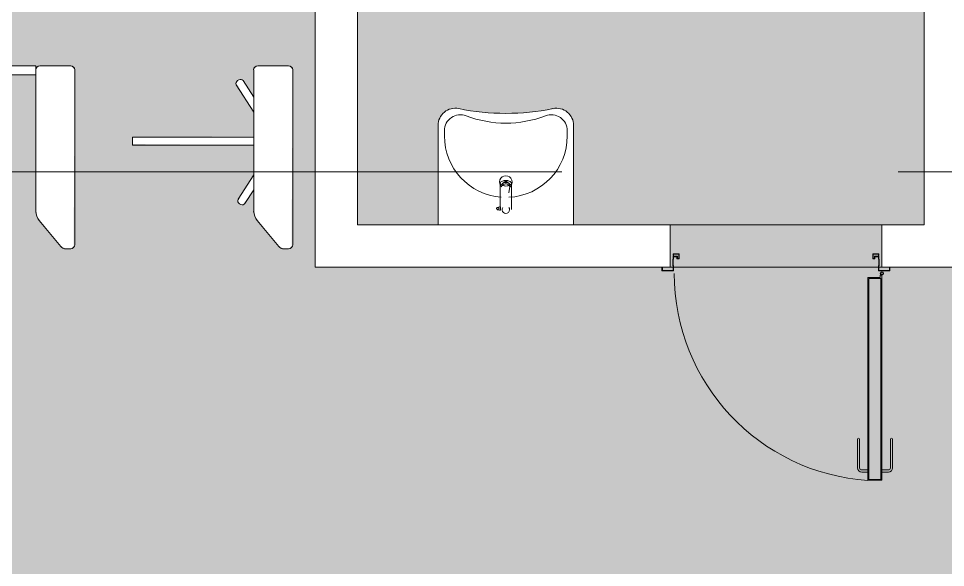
# Model space of a CAD drawing. Header units: metres. Extents: x -201 to 705, y -63 to 42.
# Drawn here: x 404.449 to 408.824, y -13.669 to -11.076 of the extents above; entities that cross this region are included whole.
import ezdxf

# ---------------------------------------------------------------- set-up
doc = ezdxf.new("R2010")
doc.units = ezdxf.units.M
doc.linetypes.add('Grid Line', pattern=[11.1125, 6.35, -1.5875, 1.5875, -1.5875])
for name, color, linetype, lineweight in [('A-DETLGEM', 7, 'Continuous', 9), ('A_AREA', 7, 'Continuous', 9), ('A_DOOR', 7, 'Continuous', 9), ('A_GRID', 7, 'Continuous', 9), ('A_RC', 7, 'Continuous', 9), ('A_WALL', 7, 'Continuous', 9), ('F-AFFFEQM', 7, 'Continuous', 9), ('G-PLANOTM', 7, 'Continuous', 9), ('P-SANRFIM', 7, 'Continuous', 9)]:
    doc.layers.add(name, color=color, linetype=linetype, lineweight=lineweight)

# ---------------------------------------------------------------- blocks, each defined once
blk = doc.blocks.new('E1040_60_Engelli Turnikesi - Engelli Turnikesi-V157-_7_76 _10_76_ BİLET HOLÜ _FFL__ANAHTAR PLAN')
at = {"layer": 'F-AFFFEQM'}
for p, q in [((-1.4014, 0.6267), (-1.5474, 0.6267)), ((-0.8108, 0.6267), (-1.3823, 0.6267)), ((-1.3823, 0.6267), (-1.3823, 0.5847)), ((-0.8108, 0.5847), (-0.8108, 0.6267)), ((-0.2139, 0.6267), (-0.7854, 0.6267)), ((-0.7854, 0.6267), (-0.7854, 0.5847)), ((-0.2139, 0.5847), (-0.2139, 0.6267)), ((-0.0488, 0.6267), (-0.1949, 0.6267)), ((-1.5665, 0.6077), (-1.5665, -0.0591)), ((-1.3823, -0.2178), (-1.3823, 0.6077)), ((-1.3823, 0.5847), (-0.8108, 0.5847)), ((-0.7854, 0.5847), (-0.2139, 0.5847)), ((-0.2139, 0.6077), (-0.2139, -0.0591)), ((-0.0298, -0.2178), (-0.0298, 0.6077)), ((-1.5502, -0.1039), (-1.4471, -0.2267)), ((-0.1976, -0.1039), (-0.0946, -0.2267)), ((-1.4253, -0.2369), (-1.4014, -0.2369)), ((-0.0728, -0.2369), (-0.0488, -0.2369))]:
    blk.add_line(p, q, dxfattribs=at)
for centre, radius, start, end in [((-1.5474, 0.6077), 0.0191, 90, 180), ((-1.5474, 0.6077), 0.0191, 90, 180), ((-1.5474, 0.6077), 0.0191, 90, 180), ((-1.5474, 0.6077), 0.0191, 90, 180), ((-1.4014, 0.6077), 0.019, 360, 90), ((-1.4014, 0.6077), 0.019, 360, 90), ((-1.4014, 0.6077), 0.0191, 0, 90), ((-1.4014, 0.6077), 0.0191, 0, 90), ((-0.1949, 0.6077), 0.0191, 90, 180), ((-0.1949, 0.6077), 0.0191, 90, 180), ((-0.1949, 0.6077), 0.0191, 90, 180), ((-0.1949, 0.6077), 0.0191, 90, 180), ((-0.0488, 0.6077), 0.0191, 360, 90), ((-0.0488, 0.6077), 0.0191, 0, 90), ((-0.0488, 0.6077), 0.019, 360, 90), ((-0.0488, 0.6077), 0.019, 360, 90), ((-1.4643, -0.0473), 0.1029, 186.5838, 213.4162), ((-1.4643, -0.0473), 0.1029, 187.2275, 213.4162), ((-1.4643, -0.0473), 0.1029, 187.2275, 213.4162), ((-0.1117, -0.0473), 0.1029, 186.5838, 213.4162), ((-0.1117, -0.0473), 0.1029, 187.2275, 213.4162), ((-0.1117, -0.0473), 0.1029, 187.2275, 213.4162), ((-1.4014, -0.2178), 0.0191, 270, 360), ((-1.4014, -0.2178), 0.0191, 270, 360), ((-0.0488, -0.2178), 0.0191, 270, 360), ((-0.0488, -0.2178), 0.0191, 270, 360), ((-1.425, -0.2078), 0.0291, 220.5695, 269.4305), ((-1.425, -0.2078), 0.0291, 232.7847, 269.4305), ((-0.0725, -0.2078), 0.0291, 220.5695, 269.4305), ((-0.0725, -0.2078), 0.0291, 232.7847, 269.4305)]:
    blk.add_arc(centre, radius, start, end, dxfattribs=at)
blk = doc.blocks.new('C1030_70_YK1 100x220cm - YK1 100x220cm-V156-_7_76 _10_76_ BİLET HOLÜ _FFL__ANAHTAR PLAN')
at = {"layer": 'A-DETLGEM'}
for p, q in [((-0.4993, 1.1069), (-0.4343, 1.1069)), ((-0.4993, 0.1388), (-0.4993, 1.1069)), ((-0.4383, 1.1029), (-0.4953, 1.1029)), ((-0.4953, 0.1533), (-0.4953, 1.1029)), ((-0.4383, 1.1029), (-0.4383, 0.1533)), ((-0.4343, 1.1069), (-0.4343, 0.6206)), ((-0.5304, 1.0682), (-0.5, 1.0682)), ((-0.5, 1.0582), (-0.5304, 1.0582)), ((-0.435, 1.0682), (-0.4046, 1.0682)), ((-0.4046, 1.0582), (-0.435, 1.0582)), ((-0.5504, 0.9132), (-0.5504, 1.0482)), ((-0.5404, 1.0482), (-0.5404, 0.9132)), ((-0.3946, 0.9132), (-0.3946, 1.0482)), ((-0.3846, 1.0482), (-0.3846, 0.9132)), ((-0.4343, 0.6206), (-0.4343, 0.1493)), ((-0.4913, 0.1388), (-0.4993, 0.1388)), ((-0.4383, 0.1533), (-0.4953, 0.1533)), ((-0.4913, 0.1493), (-0.4913, 0.1388)), ((-0.4343, 0.1493), (-0.4913, 0.1493))]:
    blk.add_line(p, q, dxfattribs=at)
for radius in [0.008, 0.006]:
    blk.add_circle((-0.5, 0.13), radius, dxfattribs=at)
for centre, radius, start, end in [((-0.5304, 1.0482), 0.02, 90, 180), ((-0.5304, 1.0482), 0.01, 90, 180), ((-0.4046, 1.0482), 0.02, 0, 90), ((-0.4046, 1.0482), 0.01, 0, 90), ((-0.5454, 0.9132), 0.005, 180, 0), ((-0.3896, 0.9132), 0.005, 180, 0)]:
    blk.add_arc(centre, radius, start, end, dxfattribs=at)
at = {"layer": 'A_DOOR'}
for p, q in [((-0.4832, 0.118), (-0.5382, 0.118)), ((-0.5382, 0.118), (-0.5382, 0.1)), ((-0.5382, 0.1), (-0.5382, 0.118)), ((-0.5382, 0.118), (-0.4832, 0.118)), ((-0.5362, 0.1), (-0.5362, 0.116)), ((-0.5362, 0.116), (-0.4852, 0.116)), ((-0.4852, 0.116), (-0.5362, 0.116)), ((-0.5362, 0.116), (-0.5362, 0.1)), ((-0.4852, 0.0948), (-0.4872, 0.0928)), ((-0.4872, 0.0928), (-0.4852, 0.0948)), ((-0.4872, 0.0928), (-0.4872, 0.0622)), ((-0.4872, 0.0622), (-0.4872, 0.0928)), ((-0.4852, 0.116), (-0.4852, 0.0948)), ((-0.4852, 0.0948), (-0.4852, 0.116)), ((-0.4852, 0.092), (-0.4832, 0.094)), ((-0.4832, 0.094), (-0.4852, 0.092)), ((-0.4852, 0.063), (-0.4852, 0.092)), ((-0.4852, 0.092), (-0.4852, 0.063)), ((-0.4832, 0.094), (-0.4832, 0.118)), ((-0.4832, 0.118), (-0.4832, 0.094)), ((0.5382, 0.118), (0.4832, 0.118)), ((0.4832, 0.118), (0.4832, 0.094)), ((0.4832, 0.094), (0.4832, 0.118)), ((0.4832, 0.118), (0.5382, 0.118)), ((0.4832, 0.094), (0.4852, 0.092)), ((0.4852, 0.092), (0.4832, 0.094)), ((0.4852, 0.0948), (0.4852, 0.116)), ((0.4852, 0.116), (0.5362, 0.116)), ((0.5362, 0.116), (0.4852, 0.116)), ((0.4852, 0.116), (0.4852, 0.0948)), ((0.4872, 0.0928), (0.4852, 0.0948)), ((0.4852, 0.0948), (0.4872, 0.0928)), ((0.4852, 0.092), (0.4852, 0.063)), ((0.4852, 0.063), (0.4852, 0.092)), ((0.4872, 0.0622), (0.4872, 0.0928)), ((0.4872, 0.0928), (0.4872, 0.0622)), ((0.5362, 0.116), (0.5362, 0.1)), ((0.5362, 0.1), (0.5362, 0.116)), ((0.5382, 0.1), (0.5382, 0.118)), ((0.5382, 0.118), (0.5382, 0.1)), ((-0.4872, 0.0622), (-0.4852, 0.0602)), ((-0.4852, 0.0602), (-0.4872, 0.0622)), ((-0.4832, 0.061), (-0.4852, 0.063)), ((-0.4852, 0.063), (-0.4832, 0.061)), ((-0.4852, 0.0602), (-0.4852, 0.049)), ((-0.4852, 0.049), (-0.4852, 0.0602)), ((-0.4852, 0.049), (-0.4652, 0.049)), ((-0.4652, 0.049), (-0.4852, 0.049)), ((-0.4832, 0.045), (-0.4852, 0.045)), ((-0.4852, 0.045), (-0.4852, 0.037)), ((-0.4852, 0.037), (-0.4852, 0.045)), ((-0.4852, 0.045), (-0.4832, 0.045)), ((-0.4832, 0.051), (-0.4832, 0.061)), ((-0.4832, 0.061), (-0.4832, 0.051)), ((-0.4672, 0.051), (-0.4832, 0.051)), ((-0.4832, 0.051), (-0.4672, 0.051)), ((-0.4832, 0.039), (-0.4832, 0.045)), ((-0.4832, 0.045), (-0.4832, 0.039)), ((-0.4572, 0.061), (-0.4672, 0.061)), ((-0.4672, 0.061), (-0.4672, 0.051)), ((-0.4672, 0.051), (-0.4672, 0.061)), ((-0.4672, 0.061), (-0.4572, 0.061)), ((-0.4652, 0.049), (-0.4652, 0.059)), ((-0.4652, 0.059), (-0.4592, 0.059)), ((-0.4592, 0.059), (-0.4652, 0.059)), ((-0.4652, 0.059), (-0.4652, 0.049)), ((-0.4592, 0.059), (-0.4592, 0.039)), ((-0.4592, 0.039), (-0.4592, 0.059)), ((-0.4572, 0.037), (-0.4572, 0.061)), ((-0.4572, 0.061), (-0.4572, 0.037)), ((0.4672, 0.061), (0.4572, 0.061)), ((0.4572, 0.061), (0.4572, 0.037)), ((0.4572, 0.037), (0.4572, 0.061)), ((0.4572, 0.061), (0.4672, 0.061)), ((0.4592, 0.039), (0.4592, 0.059)), ((0.4592, 0.059), (0.4652, 0.059)), ((0.4652, 0.059), (0.4592, 0.059)), ((0.4592, 0.059), (0.4592, 0.039)), ((0.4652, 0.059), (0.4652, 0.049)), ((0.4652, 0.049), (0.4652, 0.059)), ((0.4652, 0.049), (0.4852, 0.049)), ((0.4852, 0.049), (0.4652, 0.049)), ((0.4672, 0.051), (0.4672, 0.061)), ((0.4672, 0.061), (0.4672, 0.051)), ((0.4832, 0.051), (0.4672, 0.051)), ((0.4672, 0.051), (0.4832, 0.051)), ((0.4852, 0.063), (0.4832, 0.061)), ((0.4832, 0.061), (0.4852, 0.063)), ((0.4832, 0.061), (0.4832, 0.051)), ((0.4832, 0.051), (0.4832, 0.061)), ((0.4852, 0.045), (0.4832, 0.045)), ((0.4832, 0.045), (0.4832, 0.039)), ((0.4832, 0.039), (0.4832, 0.045)), ((0.4832, 0.045), (0.4852, 0.045)), ((0.4852, 0.0602), (0.4872, 0.0622)), ((0.4872, 0.0622), (0.4852, 0.0602)), ((0.4852, 0.049), (0.4852, 0.0602)), ((0.4852, 0.0602), (0.4852, 0.049)), ((0.4852, 0.037), (0.4852, 0.045)), ((0.4852, 0.045), (0.4852, 0.037)), ((-0.4852, 0.037), (-0.4572, 0.037)), ((-0.4572, 0.037), (-0.4852, 0.037)), ((-0.4592, 0.039), (-0.4832, 0.039)), ((-0.4832, 0.039), (-0.4592, 0.039)), ((0.4572, 0.037), (0.4852, 0.037)), ((0.4852, 0.037), (0.4572, 0.037)), ((0.4832, 0.039), (0.4592, 0.039)), ((0.4592, 0.039), (0.4832, 0.039))]:
    blk.add_line(p, q, dxfattribs=at)
blk.add_arc((-0.5, 0.13), 0.98, 360, 86.1575, dxfattribs=at)
blk = doc.blocks.new('E1040_60_Turnike Tekil - Turnike Tekil-3820928-_7_76 _10_76_ BİLET HOLÜ _FFL__ANAHTAR PLAN')
at = {"layer": 'F-AFFFEQM'}
for p, q in [((-0.3015, 0.9633), (-0.3015, 0.2965)), ((-0.1364, 0.9823), (-0.2825, 0.9823)), ((-0.1174, 0.1378), (-0.1174, 0.9633)), ((-0.3838, 0.8922), (-0.3015, 0.7632)), ((-0.3015, 0.8341), (-0.3517, 0.9127)), ((-0.3015, 0.6458), (-0.873, 0.6458)), ((-0.873, 0.6267), (-0.873, 0.6458)), ((-0.873, 0.6077), (-0.873, 0.6267)), ((-0.873, 0.6077), (-0.3015, 0.6077)), ((-0.3015, 0.4672), (-0.3748, 0.3524)), ((-0.3426, 0.3319), (-0.3015, 0.3964)), ((-0.2852, 0.2517), (-0.1822, 0.1289)), ((-0.1604, 0.1187), (-0.1364, 0.1187))]:
    blk.add_line(p, q, dxfattribs=at)
for centre, radius, start, end in [((-0.2825, 0.9633), 0.0191, 90, 180), ((-0.2825, 0.9633), 0.0191, 90, 180), ((-0.2825, 0.9633), 0.0191, 90, 180), ((-0.2825, 0.9633), 0.0191, 90, 180), ((-0.1364, 0.9633), 0.0191, 360, 90), ((-0.1364, 0.9633), 0.0191, 0, 90), ((-0.1364, 0.9633), 0.019, 360, 90), ((-0.1364, 0.9633), 0.019, 360, 90), ((-0.1993, 0.3083), 0.1029, 186.5838, 213.4162), ((-0.1993, 0.3083), 0.1029, 187.2275, 213.4162), ((-0.1993, 0.3083), 0.1029, 187.2275, 213.4162), ((-0.1364, 0.1378), 0.0191, 270, 360), ((-0.1364, 0.1378), 0.0191, 270, 360), ((-0.1601, 0.1478), 0.0291, 220.5695, 269.4305), ((-0.1601, 0.1478), 0.0291, 232.7847, 269.4305)]:
    blk.add_arc(centre, radius, start, end, dxfattribs=at)
for centre, major_axis, start_param, end_param in [((-0.3677, 0.9024), (0.0161, 0.0102), 0, 2.697679), ((-0.3677, 0.9024), (0.0161, 0.0102), 2.697679, 3.483077), ((-0.3587, 0.3422), (-0.0161, 0.0102), 5.941701, 6.727099), ((-0.3587, 0.3422), (-0.0161, 0.0102), 0.443914, 3.141593)]:
    blk.add_ellipse(centre, major_axis=major_axis, ratio=0.74559, start_param=start_param, end_param=end_param, dxfattribs=at)
blk = doc.blocks.new('D2010_60_Engelli Lavabosu - D2010_60_Engelli Lavabosu-2034959-_7_76 _10_76_ BİLET HOLÜ _FFL__ANAHTAR PLAN')
at = {"layer": 'G-PLANOTM'}
for p, q in [((-0.195, 0.5689), (-0.195, 0.1)), ((0.445, 0.1), (0.445, 0.5689)), ((-0.165, 0.5191), (-0.165, 0.5441)), ((0.415, 0.5191), (0.415, 0.5441))]:
    blk.add_line(p, q, dxfattribs=at)
for centre, radius, start, end in [((-0.1139, 0.5689), 0.0811, 78.3574, 180), ((-0.0896, 0.5441), 0.0754, 68.8798, 180), ((0.125, 1.7282), 1.1026, 258.3574, 281.6426), ((0.125, 1.0996), 0.5201, 248.8798, 291.1202), ((0.3396, 0.5441), 0.0754, 360, 111.1202), ((0.3639, 0.5689), 0.0811, 0, 101.6426), ((0.125, 0.5191), 0.29, 180, 265.6604), ((0.125, 0.5191), 0.29, 272.7024, 360), ((0.125, 0.3013), 0.03, 90, 229.4141), ((0.125, 0.3013), 0.03, 307.0891, 90), ((0.125, 0.1706), 0.0175, 141.9133, 40.1615)]:
    blk.add_arc(centre, radius, start, end, dxfattribs=at)
at = {"layer": 'P-SANRFIM'}
for p, q in [((0.1332, 0.2999), (0.1168, 0.2999)), ((0.139, 0.2504), (0.1435, 0.2807)), ((0.1422, 0.2805), (0.1435, 0.2891)), ((0.1435, 0.2891), (0.1435, 0.2807)), ((0.0904, 0.1811), (0.0821, 0.1811)), ((0.0821, 0.1811), (0.0904, 0.1811)), ((0.0999, 0.1838), (0.0949, 0.1838)), ((0.0999, 0.1682), (0.0999, 0.1838)), ((0.0999, 0.1682), (0.0999, 0.1838)), ((0.0949, 0.1682), (0.0999, 0.1682))]:
    blk.add_line(p, q, dxfattribs=at)
at = {"layer": 'P-SANRFIM', "flags": 128}
for points in [[(0.1142, 0.3075), (0.1153, 0.3077), (0.1163, 0.3079), (0.1173, 0.308), (0.1183, 0.3082), (0.1193, 0.3083), (0.1203, 0.3084), (0.1212, 0.3085), (0.1222, 0.3085), (0.1231, 0.3086), (0.1241, 0.3086), (0.125, 0.3086)], [(0.1358, 0.3075), (0.1347, 0.3077), (0.1337, 0.3079), (0.1327, 0.308), (0.1317, 0.3082), (0.1307, 0.3083), (0.1297, 0.3084), (0.1288, 0.3085), (0.1278, 0.3085), (0.1269, 0.3086), (0.1259, 0.3086), (0.125, 0.3086)], [(0.0981, 0.1723), (0.0982, 0.1806), (0.0984, 0.1948), (0.0985, 0.2149), (0.0987, 0.2544), (0.0989, 0.2959)], [(0.1332, 0.2999), (0.1312, 0.2994), (0.1292, 0.2991), (0.1271, 0.299), (0.125, 0.2989), (0.1229, 0.299), (0.1208, 0.2991), (0.1187, 0.2994), (0.1168, 0.2999)], [(0.1511, 0.2959), (0.1513, 0.2491), (0.1514, 0.2198), (0.1516, 0.2018), (0.1518, 0.1819), (0.1519, 0.1723)], [(0.0809, 0.176), (0.085, 0.1815), (0.0949, 0.1838)], [(0.0949, 0.1838), (0.085, 0.1815), (0.0809, 0.176)], [(0.0949, 0.1682), (0.085, 0.1705), (0.0809, 0.176)], [(0.0809, 0.176), (0.085, 0.1705), (0.0949, 0.1682)]]:
    blk.add_lwpolyline(points, dxfattribs=at)
at = {"layer": 'P-SANRFIM'}
blk.add_arc((0.0863, 0.1778), 0.00533, 141.0111, 38.9889, dxfattribs=at)
blk.add_arc((0.0863, 0.1778), 0.00533, 141.0111, 38.9889, dxfattribs=at)
for centre, major_axis, ratio, start_param, end_param in [((0.125, 0.2759), (0.0193, 0), 0.861864, 0.293076, 2.592972), ((0.125, 0.3022), (-0.00545, 0), 0.469472, 4.712389, 7.853982), ((0.125, 0.3022), (-0.00545, 0), 0.469472, 1.570796, 4.712389)]:
    blk.add_ellipse(centre, major_axis=major_axis, ratio=ratio, start_param=start_param, end_param=end_param, dxfattribs=at)
for points in [[(0.0989, 0.2958), (0.099, 0.2973), (0.0999, 0.3001), (0.1047, 0.3044), (0.1132, 0.3077), (0.1211, 0.3086), (0.125, 0.3086)], [(0.125, 0.3086), (0.1279, 0.3086), (0.1338, 0.3081), (0.1425, 0.3058), (0.1493, 0.3016), (0.151, 0.2978), (0.1511, 0.2958)], [(0.125, 0.2827), (0.1221, 0.2827), (0.1162, 0.2833), (0.1075, 0.2857), (0.1007, 0.29), (0.0989, 0.2939), (0.0989, 0.2958)], [(0.1511, 0.2958), (0.1511, 0.2944), (0.1501, 0.2915), (0.1453, 0.2872), (0.1368, 0.2837), (0.1289, 0.2827), (0.125, 0.2827)]]:
    blk.add_open_spline(points, degree=3, knots=[-1, -1, -1, -1, -0.785714, -0.571429, -0.285714, 0, 0, 0, 0], dxfattribs=at)
for points in [[(0.1168, 0.2999), (0.1156, 0.2993), (0.1132, 0.2981), (0.1103, 0.2955), (0.108, 0.2925), (0.1069, 0.2902), (0.1065, 0.2891)], [(0.1435, 0.2891), (0.1431, 0.2902), (0.142, 0.2925), (0.1397, 0.2955), (0.1367, 0.2981), (0.1344, 0.2993), (0.1332, 0.2999)]]:
    blk.add_open_spline(points, degree=3, dxfattribs=at)

msp = doc.modelspace()

# ---------------------------------------------------------------- hatches: boundary and pattern name
at = {"layer": 'A_AREA', "true_color": 0xf5bf94}
h = msp.add_hatch(color=31, dxfattribs=at)
h.paths.add_polyline_path([(407.5245, -12.15), (408.5245, -12.15), (408.5245, -12.05), (408.7245, -12.05), (408.7245, -9.05), (407.1494, -9.05), (407.1457, -9.0975), (407.1246, -9.0975), (407.1246, -9.05), (406.8844, -9.055), (406.8807, -9.0975), (406.8596, -9.0975), (406.8596, -9.05), (406.6592, -9.055), (406.6626, -9.2436), (406.6798, -9.6771), (406.6597, -9.7404), (406.6373, -9.7784), (406.6174, -9.8021), (406.585, -9.8276), (406.528, -9.8467), (406.4859, -9.8474), (406.4424, -9.8358), (406.4112, -9.8186), (406.3717, -9.7784), (406.3441, -9.7318), (406.3291, -9.6759), (406.3282, -9.5802), (406.3498, -9.055), (406.0495, -9.05), (406.0495, -12.05), (406.4295, -12.05), (406.4321, -11.5608), (406.4397, -11.5417), (406.4677, -11.5123), (406.5065, -11.5001), (406.5292, -11.502), (406.6377, -11.5187), (406.7495, -11.5244), (406.8613, -11.5187), (407.0012, -11.5017), (407.0313, -11.5123), (407.0607, -11.5452), (407.0695, -11.5811), (407.0695, -12.05), (407.5245, -12.05)])
h.paths.add_polyline_path([(406.1315, -9.95), (406.1095, -9.95), (406.1146, -9.195), (406.1445, -9.195), (406.1394, -9.95), (406.1346, -9.95)])
h.paths.add_polyline_path([(406.3819, -9.3063), (406.3982, -9.3008), (406.3983, -9.2989), (406.3878, -9.2985), (406.3822, -9.306)])
h.paths.add_polyline_path([(406.6111, -9.306), (406.6198, -9.3008), (406.6184, -9.2948), (406.611, -9.305), (406.6111, -9.306)])
h.paths.add_polyline_path([(406.897, -9.1394), (406.897, -9.1056), (407.112, -9.1101), (407.112, -9.1394), (406.9625, -9.1394)])
at = {"layer": 'A_AREA', "true_color": 0xfdf5f4}
h = msp.add_hatch(color=7, dxfattribs=at)
h.paths.add_polyline_path([(418.6603, -15.85), (419.5345, -15.85), (419.5345, -15.75), (431.2045, -15.75), (431.2045, -15.55), (431.3045, -15.55), (431.3045, -14.55), (431.2045, -14.55), (431.2045, -12.25), (429.7545, -12.25), (429.7545, -12.15), (428.7545, -12.15), (428.7545, -12.25), (428.1545, -12.25), (428.1496, -12.15), (427.1545, -12.15), (427.1545, -12.25), (420.4745, -12.25), (420.4745, -12.15), (419.4745, -12.15), (419.4745, -12.25), (408.5245, -12.25), (408.5245, -12.15), (407.5245, -12.15), (407.5245, -12.25), (405.8495, -12.25), (405.8495, -9.85), (405.6995, -9.85), (405.6995, -9.75), (404.6995, -9.75), (404.6995, -9.85), (404.1995, -9.85), (404.1995, -9.75), (403.1995, -9.75), (403.1995, -9.85), (403.0495, -9.85), (403.0495, -12.25), (401.3745, -12.25), (401.3745, -12.15), (400.3745, -12.15), (400.3745, -12.25), (397.7215, -12.25), (397.7215, -12.15), (396.7215, -12.15), (396.7215, -12.25), (396.1215, -12.25), (396.1186, -12.15), (395.1215, -12.15), (395.1215, -12.25), (388.6745, -12.25), (388.6745, -11.55), (380.1745, -11.55), (380.1745, -12.25), (378.6745, -12.25), (378.6745, -14.79), (387.3245, -14.79), (387.3245, -14.75), (391.5926, -14.75), (391.5926, -14.85), (392.3926, -14.85), (392.3926, -14.75), (393.9245, -14.75), (393.9245, -15.75), (402.5745, -15.75), (402.5745, -15.85), (403.5745, -15.85), (403.5745, -15.75), (404.1745, -15.75), (404.1745, -15.85), (405.1745, -15.85), (405.1745, -15.75), (408.1745, -15.75), (408.1745, -15.85), (409.1745, -15.85), (409.1745, -15.75), (413.6845, -15.75), (413.6845, -15.85), (414.6845, -15.85), (414.6845, -15.75), (415.3245, -15.75), (415.3289, -15.85), (416.3245, -15.85), (416.3245, -15.75), (418.5345, -15.75), (418.5345, -15.85)])
h.paths.add_polyline_path([(403.3192, -12.1636), (403.2899, -12.1446), (403.1835, -12.0092), (403.178, -11.9818), (403.178, -11.3191), (403.1971, -11.3), (403.3431, -11.3), (403.3622, -11.3191), (403.3649, -11.3), (403.9337, -11.3), (403.9297, -11.342), (403.3622, -11.342), (403.3567, -12.15), (403.3431, -12.1636)])
h.paths.add_polyline_path([(404.6717, -12.1636), (404.6425, -12.1446), (404.5361, -12.0092), (404.5306, -11.9858), (404.5306, -11.342), (403.9591, -11.342), (403.9591, -11.3), (404.5306, -11.3), (404.5306, -11.3191), (404.5496, -11.3), (404.6957, -11.3), (404.7147, -11.3191), (404.7093, -12.15), (404.6957, -12.1636)])
h.paths.add_polyline_path([(405.7004, -12.1636), (405.6712, -12.1446), (405.5648, -12.0092), (405.5593, -11.9858), (405.5573, -11.887), (405.5084, -11.9546), (405.4958, -11.9516), (405.4859, -11.9396), (405.4869, -11.9319), (405.5593, -11.8185), (405.5593, -11.6746), (404.9878, -11.6691), (404.9878, -11.6365), (405.5593, -11.6319), (405.5593, -11.5157), (405.4768, -11.3804), (405.4868, -11.3683), (405.5025, -11.3658), (405.5093, -11.372), (405.5593, -11.4503), (405.5593, -11.3191), (405.5783, -11.3), (405.7244, -11.3), (405.7434, -11.3191), (405.738, -12.15), (405.7244, -12.1636)])

# ---------------------------------------------------------------- linework, layer by layer
at = {"layer": 'A_GRID', "color": 253, "linetype": 'Grid Line', "true_color": 0xaaaaaa}
msp.add_line((451.4644, -11.8), (238.6379, -11.8), dxfattribs=at)
at = {"layer": 'A_RC'}
for p, q in [((407.5245, -12.05), (408.5245, -12.05)), ((408.5245, -12.25), (407.5245, -12.25))]:
    msp.add_line(p, q, dxfattribs=at)
at = {"layer": 'A_WALL', "lineweight": 18}
for p, q in [((406.0495, -12.05), (406.0495, -9.05)), ((408.7245, -9.05), (408.7245, -12.05)), ((405.8495, -9.85), (405.8495, -12.25)), ((407.5245, -12.05), (406.0495, -12.05)), ((407.5245, -12.25), (407.5245, -12.05)), ((408.7245, -12.05), (408.5245, -12.05)), ((408.5245, -12.05), (408.5245, -12.25)), ((405.8495, -12.25), (407.5245, -12.25)), ((408.5245, -12.25), (410.6745, -12.25))]:
    msp.add_line(p, q, dxfattribs=at)

# ---------------------------------------------------------------- block references
at = {"layer": 'A_DOOR', "rotation": 180}
msp.add_blockref('C1030_70_YK1 100x220cm - YK1 100x220cm-V156-_7_76 _10_76_ BİLET HOLÜ _FFL__ANAHTAR PLAN', (408.0245, -12.15), dxfattribs=at)
at = {"layer": 'F-AFFFEQM'}
for name, p in [('E1040_60_Engelli Turnikesi - Engelli Turnikesi-V157-_7_76 _10_76_ BİLET HOLÜ _FFL__ANAHTAR PLAN', (404.7445, -11.9267)), ('E1040_60_Turnike Tekil - Turnike Tekil-3820928-_7_76 _10_76_ BİLET HOLÜ _FFL__ANAHTAR PLAN', (405.8608, -12.2823))]:
    msp.add_blockref(name, p, dxfattribs=at)
at = {"layer": 'P-SANRFIM'}
msp.add_blockref('D2010_60_Engelli Lavabosu - D2010_60_Engelli Lavabosu-2034959-_7_76 _10_76_ BİLET HOLÜ _FFL__ANAHTAR PLAN', (406.6245, -12.15), dxfattribs=at)

doc.saveas('drawing.dxf')
